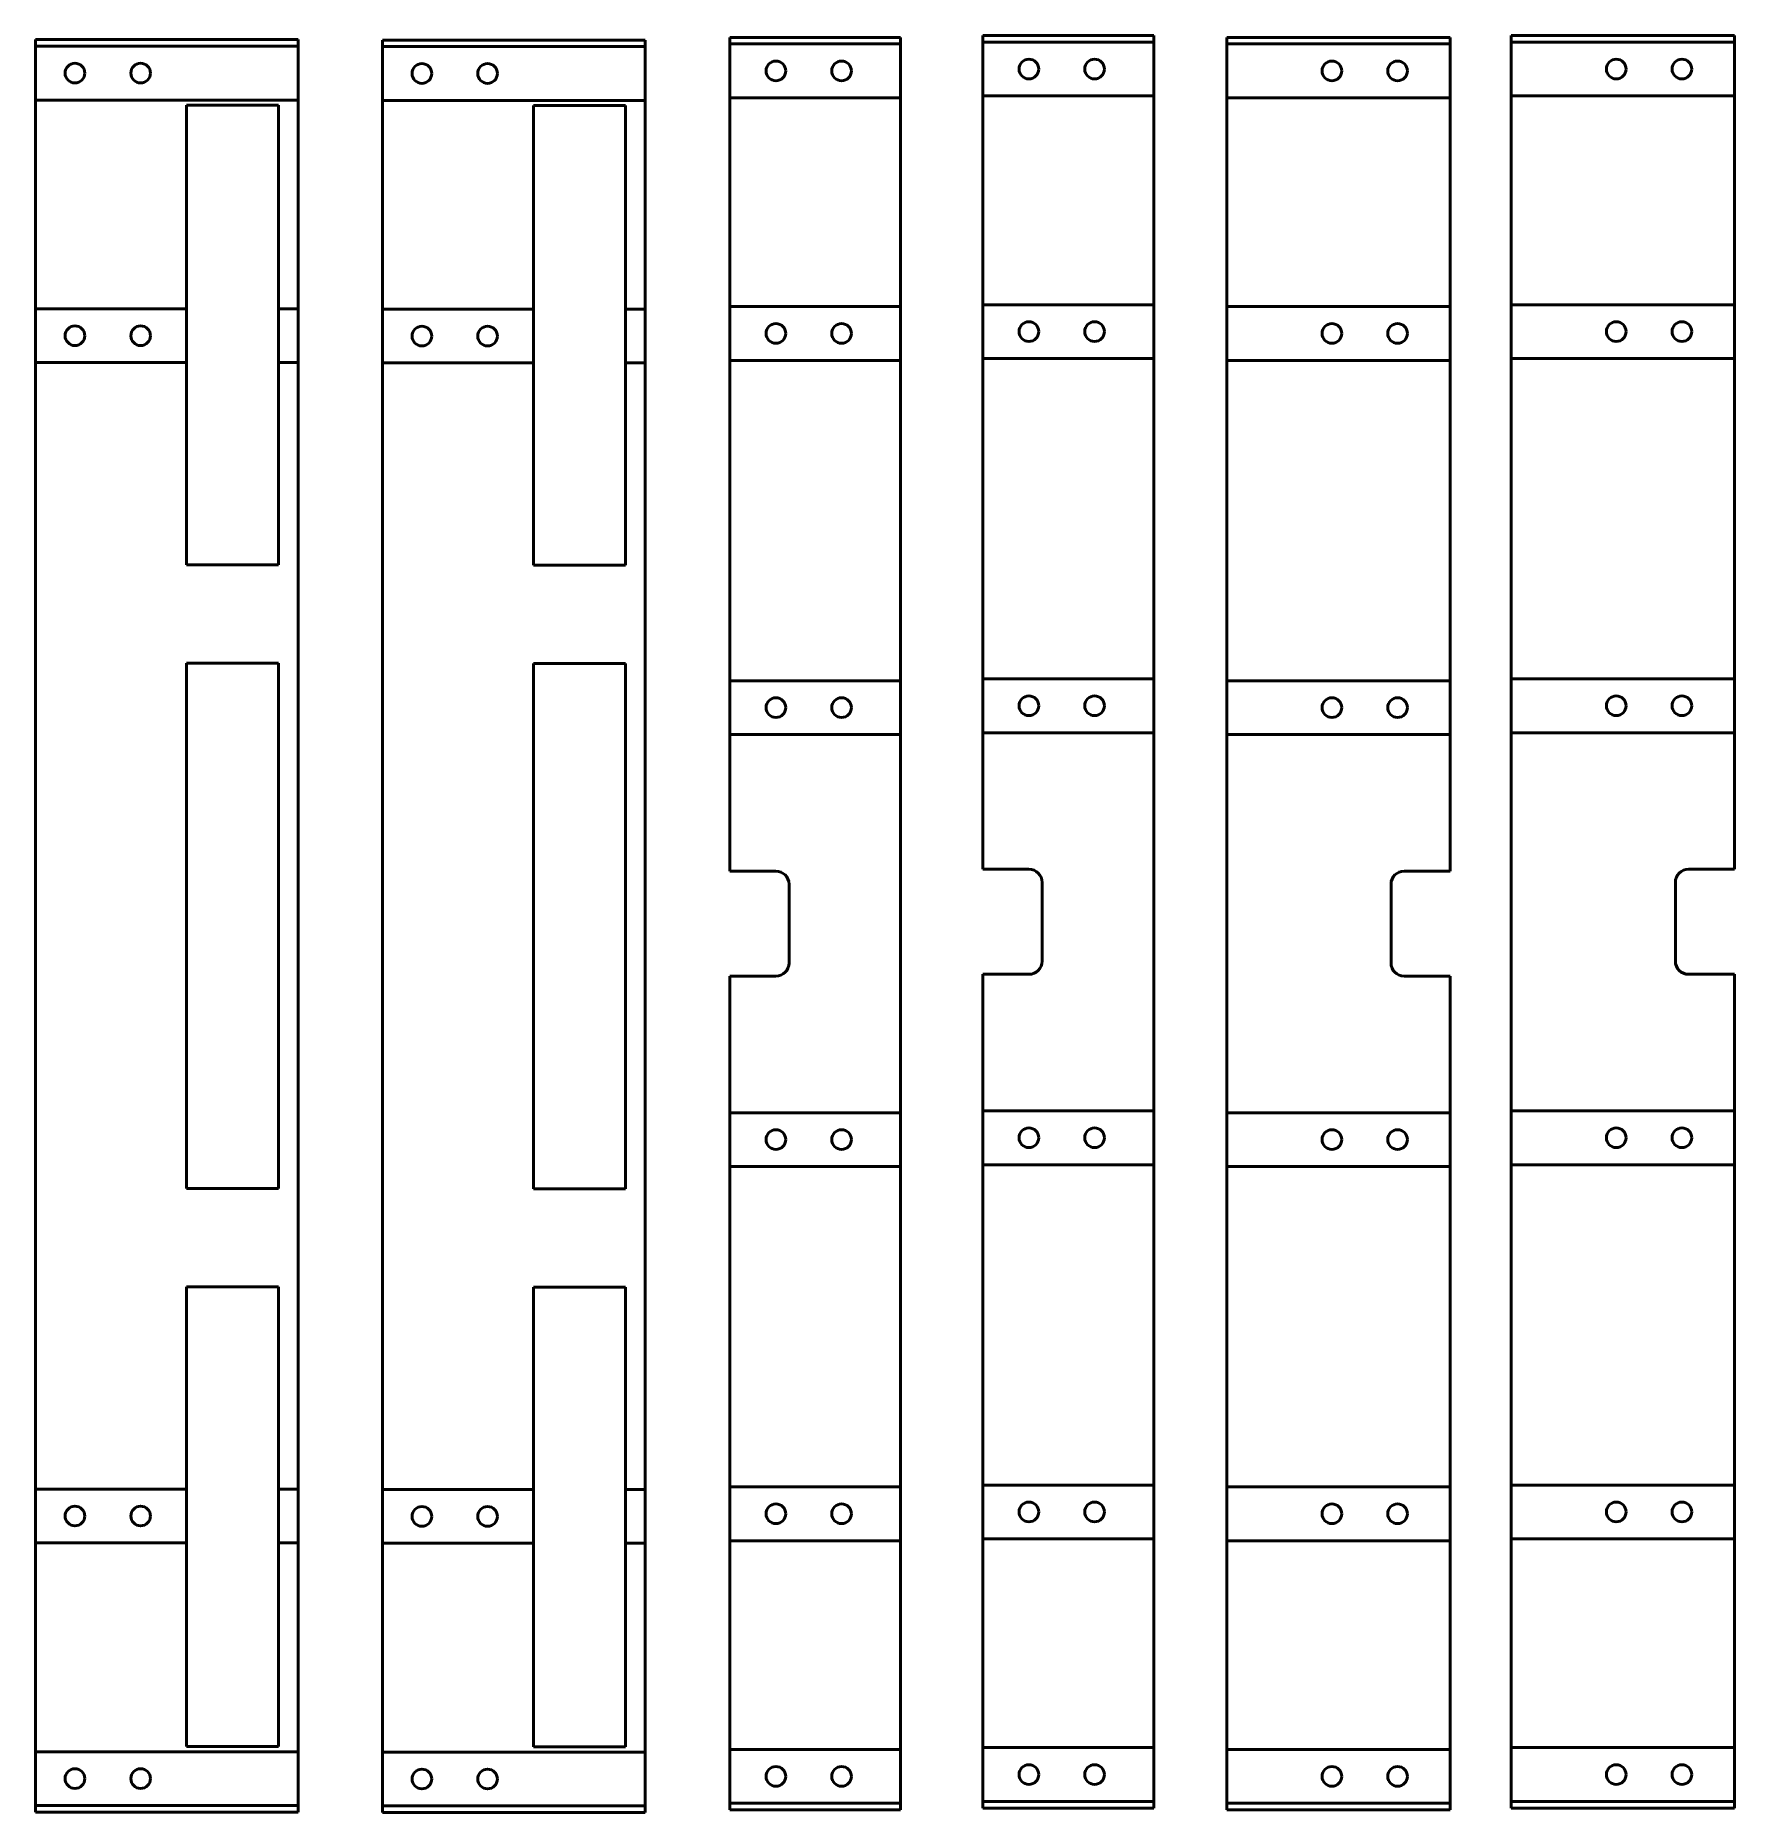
# Model space of a CAD drawing. Header units: millimetres. Extents: x 61 to 320, y 14 to 284.
import ezdxf

# ---------------------------------------------------------------- set-up
doc = ezdxf.new("R2010")
doc.units = ezdxf.units.MM
doc.layers.add('외형선(ISO)', color=7, linetype='Continuous', lineweight=50)

msp = doc.modelspace()

# ---------------------------------------------------------------- linework, layer by layer
at = {"layer": '외형선(ISO)'}
for p, q in [((205.23, 284.46), (205.23, 283.46)), ((231.23, 284.46), (205.23, 284.46)), ((231.23, 283.46), (231.23, 284.46)), ((319.67, 284.46), (285.67, 284.46)), ((285.67, 284.46), (285.67, 283.46)), ((319.67, 283.46), (319.67, 284.46)), ((100.97, 283.84), (60.97, 283.84)), ((60.97, 283.84), (60.97, 282.84)), ((60.97, 282.84), (100.97, 282.84)), ((60.97, 274.64), (60.97, 282.84)), ((100.97, 282.84), (100.97, 283.84)), ((100.97, 282.84), (100.97, 274.64)), ((153.8, 283.78), (113.8, 283.78)), ((113.8, 283.78), (113.8, 282.78)), ((113.8, 282.78), (153.8, 282.78)), ((113.8, 274.58), (113.8, 282.78)), ((153.8, 282.78), (153.8, 283.78)), ((153.8, 282.78), (153.8, 274.58)), ((166.7, 284.18), (166.7, 283.18)), ((192.7, 284.18), (166.7, 284.18)), ((166.7, 274.98), (166.7, 283.18)), ((166.7, 283.18), (192.7, 283.18)), ((192.7, 283.18), (192.7, 284.18)), ((192.7, 283.18), (192.7, 274.98)), ((205.23, 275.26), (205.23, 283.46)), ((205.23, 283.46), (231.23, 283.46)), ((231.23, 283.46), (231.23, 275.26)), ((276.37, 284.18), (242.37, 284.18)), ((242.37, 284.18), (242.37, 283.18)), ((242.37, 283.18), (276.37, 283.18)), ((242.37, 274.98), (242.37, 283.18)), ((276.37, 283.18), (276.37, 284.18)), ((276.37, 283.18), (276.37, 274.98)), ((285.67, 283.46), (319.67, 283.46)), ((285.67, 275.26), (285.67, 283.46)), ((319.67, 283.46), (319.67, 275.26)), ((100.97, 274.64), (60.97, 274.64)), ((60.97, 274.64), (60.97, 242.84)), ((83.97, 242.84), (83.97, 273.84)), ((83.97, 273.84), (97.97, 273.84)), ((97.97, 273.84), (97.97, 242.84)), ((100.97, 242.84), (100.97, 274.64)), ((153.8, 274.58), (113.8, 274.58)), ((113.8, 274.58), (113.8, 242.78)), ((136.8, 242.78), (136.8, 273.78)), ((136.8, 273.78), (150.8, 273.78)), ((150.8, 273.78), (150.8, 242.78)), ((153.8, 242.78), (153.8, 274.58)), ((166.7, 274.98), (166.7, 243.18)), ((192.7, 274.98), (166.7, 274.98)), ((192.7, 243.18), (192.7, 274.98)), ((205.23, 275.26), (205.23, 243.46)), ((231.23, 275.26), (205.23, 275.26)), ((231.23, 243.46), (231.23, 275.26)), ((242.37, 274.98), (242.37, 243.18)), ((276.37, 274.98), (242.37, 274.98)), ((276.37, 243.18), (276.37, 274.98)), ((285.67, 275.26), (285.67, 243.46)), ((319.67, 275.26), (285.67, 275.26)), ((319.67, 243.46), (319.67, 275.26)), ((60.97, 242.84), (83.97, 242.84)), ((60.97, 234.64), (60.97, 242.84)), ((83.97, 234.64), (83.97, 242.84)), ((97.97, 242.84), (100.97, 242.84)), ((97.97, 242.84), (97.97, 234.64)), ((100.97, 242.84), (100.97, 234.64)), ((113.8, 242.78), (136.8, 242.78)), ((113.8, 234.58), (113.8, 242.78)), ((136.8, 234.58), (136.8, 242.78)), ((150.8, 242.78), (153.8, 242.78)), ((150.8, 242.78), (150.8, 234.58)), ((153.8, 242.78), (153.8, 234.58)), ((166.7, 234.98), (166.7, 243.18)), ((166.7, 243.18), (192.7, 243.18)), ((192.7, 243.18), (192.7, 234.98)), ((205.23, 235.26), (205.23, 243.46)), ((205.23, 243.46), (231.23, 243.46)), ((231.23, 243.46), (231.23, 235.26)), ((242.37, 243.18), (276.37, 243.18)), ((242.37, 234.98), (242.37, 243.18)), ((276.37, 243.18), (276.37, 234.98)), ((285.67, 243.46), (319.67, 243.46)), ((285.67, 235.26), (285.67, 243.46)), ((319.67, 243.46), (319.67, 235.26)), ((60.97, 234.64), (60.97, 63.04)), ((83.97, 234.64), (60.97, 234.64)), ((83.97, 203.84), (83.97, 234.64)), ((100.97, 234.64), (97.97, 234.64)), ((97.97, 234.64), (97.97, 203.84)), ((100.97, 63.04), (100.97, 234.64)), ((113.8, 234.58), (113.8, 62.98)), ((136.8, 234.58), (113.8, 234.58)), ((136.8, 203.78), (136.8, 234.58)), ((153.8, 234.58), (150.8, 234.58)), ((150.8, 234.58), (150.8, 203.78)), ((153.8, 62.98), (153.8, 234.58)), ((166.7, 234.98), (166.7, 186.18)), ((192.7, 234.98), (166.7, 234.98)), ((192.7, 186.18), (192.7, 234.98)), ((205.23, 235.26), (205.23, 186.46)), ((231.23, 235.26), (205.23, 235.26)), ((231.23, 186.46), (231.23, 235.26)), ((242.37, 234.98), (242.37, 186.18)), ((276.37, 234.98), (242.37, 234.98)), ((276.37, 186.18), (276.37, 234.98)), ((285.67, 235.26), (285.67, 186.46)), ((319.67, 235.26), (285.67, 235.26)), ((319.67, 186.46), (319.67, 235.26)), ((97.97, 203.84), (83.97, 203.84)), ((150.8, 203.78), (136.8, 203.78)), ((83.97, 108.84), (83.97, 188.84)), ((83.97, 188.84), (97.97, 188.84)), ((97.97, 188.84), (97.97, 108.84)), ((136.8, 108.78), (136.8, 188.78)), ((136.8, 188.78), (150.8, 188.78)), ((150.8, 188.78), (150.8, 108.78)), ((166.7, 186.18), (192.7, 186.18)), ((166.7, 177.98), (166.7, 186.18)), ((192.7, 186.18), (192.7, 177.98)), ((205.23, 186.46), (231.23, 186.46)), ((205.23, 178.26), (205.23, 186.46)), ((231.23, 186.46), (231.23, 178.26)), ((242.37, 186.18), (276.37, 186.18)), ((242.37, 177.98), (242.37, 186.18)), ((276.37, 186.18), (276.37, 177.98)), ((285.67, 186.46), (319.67, 186.46)), ((285.67, 178.26), (285.67, 186.46)), ((319.67, 186.46), (319.67, 178.26)), ((192.7, 177.98), (166.7, 177.98)), ((166.7, 177.98), (166.7, 157.18)), ((192.7, 120.38), (192.7, 177.98)), ((231.23, 178.26), (205.23, 178.26)), ((205.23, 178.26), (205.23, 157.46)), ((231.23, 120.66), (231.23, 178.26)), ((276.37, 177.98), (242.37, 177.98)), ((242.37, 177.98), (242.37, 120.38)), ((276.37, 157.18), (276.37, 177.98)), ((319.67, 178.26), (285.67, 178.26)), ((285.67, 178.26), (285.67, 120.66)), ((319.67, 157.46), (319.67, 178.26)), ((166.7, 157.18), (173.7, 157.18)), ((205.23, 157.46), (212.23, 157.46)), ((269.37, 157.18), (276.37, 157.18)), ((312.67, 157.46), (319.67, 157.46)), ((175.7, 155.18), (175.7, 143.18)), ((214.23, 155.46), (214.23, 143.46)), ((267.37, 143.18), (267.37, 155.18)), ((310.67, 143.46), (310.67, 155.46)), ((166.7, 141.18), (166.7, 120.38)), ((173.7, 141.18), (166.7, 141.18)), ((205.23, 141.46), (205.23, 120.66)), ((212.23, 141.46), (205.23, 141.46)), ((276.37, 141.18), (269.37, 141.18)), ((276.37, 120.38), (276.37, 141.18)), ((319.67, 141.46), (312.67, 141.46)), ((319.67, 120.66), (319.67, 141.46)), ((166.7, 120.38), (192.7, 120.38)), ((166.7, 112.18), (166.7, 120.38)), ((192.7, 120.38), (192.7, 112.18)), ((205.23, 120.66), (231.23, 120.66)), ((205.23, 112.46), (205.23, 120.66)), ((231.23, 120.66), (231.23, 112.46)), ((242.37, 120.38), (276.37, 120.38)), ((242.37, 112.18), (242.37, 120.38)), ((276.37, 120.38), (276.37, 112.18)), ((285.67, 120.66), (319.67, 120.66)), ((285.67, 112.46), (285.67, 120.66)), ((319.67, 120.66), (319.67, 112.46)), ((192.7, 112.18), (166.7, 112.18)), ((166.7, 112.18), (166.7, 63.38)), ((192.7, 63.38), (192.7, 112.18)), ((231.23, 112.46), (205.23, 112.46)), ((205.23, 112.46), (205.23, 63.66)), ((231.23, 63.66), (231.23, 112.46)), ((276.37, 112.18), (242.37, 112.18)), ((242.37, 112.18), (242.37, 63.38)), ((276.37, 63.38), (276.37, 112.18)), ((319.67, 112.46), (285.67, 112.46)), ((285.67, 112.46), (285.67, 63.66)), ((319.67, 63.66), (319.67, 112.46)), ((97.97, 108.84), (83.97, 108.84)), ((150.8, 108.78), (136.8, 108.78)), ((83.97, 63.04), (83.97, 93.84)), ((83.97, 93.84), (97.97, 93.84)), ((97.97, 93.84), (97.97, 63.04)), ((136.8, 62.98), (136.8, 93.78)), ((136.8, 93.78), (150.8, 93.78)), ((150.8, 93.78), (150.8, 62.98)), ((60.97, 54.84), (60.97, 63.04)), ((60.97, 63.04), (83.97, 63.04)), ((83.97, 54.84), (83.97, 63.04)), ((97.97, 63.04), (100.97, 63.04)), ((97.97, 63.04), (97.97, 54.84)), ((100.97, 63.04), (100.97, 54.84)), ((113.8, 54.78), (113.8, 62.98)), ((113.8, 62.98), (136.8, 62.98)), ((136.8, 54.78), (136.8, 62.98)), ((150.8, 62.98), (153.8, 62.98)), ((150.8, 62.98), (150.8, 54.78)), ((153.8, 62.98), (153.8, 54.78)), ((166.7, 63.38), (192.7, 63.38)), ((166.7, 55.18), (166.7, 63.38)), ((192.7, 63.38), (192.7, 55.18)), ((205.23, 63.66), (231.23, 63.66)), ((205.23, 55.46), (205.23, 63.66)), ((231.23, 63.66), (231.23, 55.46)), ((242.37, 63.38), (276.37, 63.38)), ((242.37, 55.18), (242.37, 63.38)), ((276.37, 63.38), (276.37, 55.18)), ((285.67, 63.66), (319.67, 63.66)), ((285.67, 55.46), (285.67, 63.66)), ((319.67, 63.66), (319.67, 55.46)), ((60.97, 54.84), (60.97, 23.04)), ((83.97, 54.84), (60.97, 54.84)), ((83.97, 23.84), (83.97, 54.84)), ((100.97, 54.84), (97.97, 54.84)), ((97.97, 54.84), (97.97, 23.84)), ((100.97, 23.04), (100.97, 54.84)), ((113.8, 54.78), (113.8, 22.98)), ((136.8, 54.78), (113.8, 54.78)), ((136.8, 23.78), (136.8, 54.78)), ((153.8, 54.78), (150.8, 54.78)), ((150.8, 54.78), (150.8, 23.78)), ((153.8, 22.98), (153.8, 54.78)), ((166.7, 55.18), (166.7, 23.38)), ((192.7, 55.18), (166.7, 55.18)), ((192.7, 23.38), (192.7, 55.18)), ((205.23, 55.46), (205.23, 23.66)), ((231.23, 55.46), (205.23, 55.46)), ((231.23, 23.66), (231.23, 55.46)), ((242.37, 55.18), (242.37, 23.38)), ((276.37, 55.18), (242.37, 55.18)), ((276.37, 23.38), (276.37, 55.18)), ((285.67, 55.46), (285.67, 23.66)), ((319.67, 55.46), (285.67, 55.46)), ((319.67, 23.66), (319.67, 55.46)), ((60.97, 23.04), (100.97, 23.04)), ((60.97, 14.84), (60.97, 23.04)), ((97.97, 23.84), (83.97, 23.84)), ((100.97, 23.04), (100.97, 14.84)), ((113.8, 22.98), (153.8, 22.98)), ((113.8, 14.78), (113.8, 22.98)), ((150.8, 23.78), (136.8, 23.78)), ((153.8, 22.98), (153.8, 14.78)), ((166.7, 23.38), (192.7, 23.38)), ((166.7, 15.18), (166.7, 23.38)), ((192.7, 23.38), (192.7, 15.18)), ((205.23, 23.66), (231.23, 23.66)), ((205.23, 15.46), (205.23, 23.66)), ((231.23, 23.66), (231.23, 15.46)), ((242.37, 23.38), (276.37, 23.38)), ((242.37, 15.18), (242.37, 23.38)), ((276.37, 23.38), (276.37, 15.18)), ((285.67, 23.66), (319.67, 23.66)), ((285.67, 15.46), (285.67, 23.66)), ((319.67, 23.66), (319.67, 15.46)), ((100.97, 14.84), (60.97, 14.84)), ((60.97, 14.84), (60.97, 13.84)), ((60.97, 13.84), (100.97, 13.84)), ((100.97, 13.84), (100.97, 14.84)), ((153.8, 14.78), (113.8, 14.78)), ((113.8, 14.78), (113.8, 13.78)), ((113.8, 13.78), (153.8, 13.78)), ((153.8, 13.78), (153.8, 14.78)), ((166.7, 15.18), (166.7, 14.18)), ((192.7, 15.18), (166.7, 15.18)), ((166.7, 14.18), (192.7, 14.18)), ((192.7, 14.18), (192.7, 15.18)), ((205.23, 15.46), (205.23, 14.46)), ((231.23, 15.46), (205.23, 15.46)), ((205.23, 14.46), (231.23, 14.46)), ((231.23, 14.46), (231.23, 15.46)), ((242.37, 15.18), (242.37, 14.18)), ((276.37, 15.18), (242.37, 15.18)), ((242.37, 14.18), (276.37, 14.18)), ((276.37, 14.18), (276.37, 15.18)), ((285.67, 15.46), (285.67, 14.46)), ((319.67, 15.46), (285.67, 15.46)), ((285.67, 14.46), (319.67, 14.46)), ((319.67, 14.46), (319.67, 15.46))]:
    msp.add_line(p, q, dxfattribs=at)
for centre in [(66.97, 278.74), (76.97, 278.74), (119.8, 278.68), (129.8, 278.68), (173.7, 279.08), (183.7, 279.08), (212.23, 279.36), (222.23, 279.36), (258.37, 279.08), (268.37, 279.08), (301.67, 279.36), (311.67, 279.36), (66.97, 238.74), (76.97, 238.74), (119.8, 238.68), (129.8, 238.68), (173.7, 239.08), (183.7, 239.08), (212.23, 239.36), (222.23, 239.36), (258.37, 239.08), (268.37, 239.08), (301.67, 239.36), (311.67, 239.36), (173.7, 182.08), (183.7, 182.08), (212.23, 182.36), (222.23, 182.36), (258.37, 182.08), (268.37, 182.08), (301.67, 182.36), (311.67, 182.36), (173.7, 116.28), (183.7, 116.28), (212.23, 116.56), (222.23, 116.56), (258.37, 116.28), (268.37, 116.28), (301.67, 116.56), (311.67, 116.56), (66.97, 58.94), (76.97, 58.94), (119.8, 58.88), (129.8, 58.88), (173.7, 59.28), (183.7, 59.28), (212.23, 59.56), (222.23, 59.56), (258.37, 59.28), (268.37, 59.28), (301.67, 59.56), (311.67, 59.56), (66.97, 18.94), (76.97, 18.94), (119.8, 18.88), (129.8, 18.88), (173.7, 19.28), (183.7, 19.28), (212.23, 19.56), (222.23, 19.56), (258.37, 19.28), (268.37, 19.28), (301.67, 19.56), (311.67, 19.56)]:
    msp.add_circle(centre, 1.5, dxfattribs=at)
for centre, start, end in [((173.7, 155.18), 0, 90), ((212.23, 155.46), 0, 90), ((269.37, 155.18), 90, 180), ((312.67, 155.46), 90, 180), ((212.23, 143.46), 270, 0), ((312.67, 143.46), 180, 270), ((173.7, 143.18), 270, 0), ((269.37, 143.18), 180, 270)]:
    msp.add_arc(centre, 2, start, end, dxfattribs=at)

doc.saveas('drawing.dxf')
